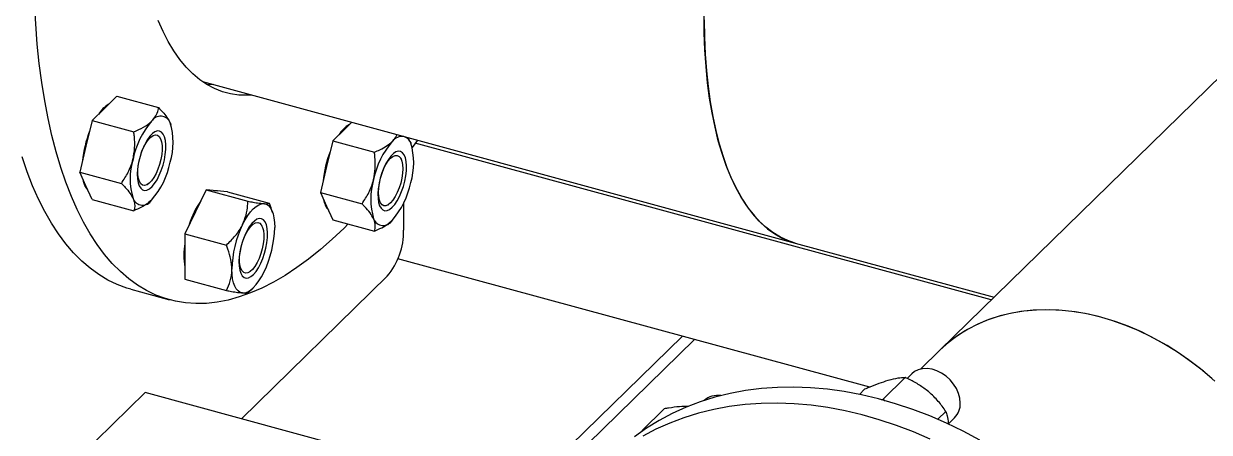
# Model space of a CAD drawing. Header units: inches. Extents: x 0.9 to 37.1, y -8.4 to 11.7.
# Drawn here: x 2.2476 to 2.4239, y 0.7972 to 0.8579 of the extents above; entities that cross this region are included whole.
import ezdxf

# ---------------------------------------------------------------- set-up
doc = ezdxf.new("R2010")
doc.units = ezdxf.units.IN
doc.header["$MEASUREMENT"] = 0

msp = doc.modelspace()

# ---------------------------------------------------------------- linework, layer by layer
at = {"color": 7, "linetype": 'Continuous', "lineweight": 25}
for p, q in [((2.432208737344744, 0.8566422053784728), (2.383799314211643, 0.8093931243410966)), ((2.274124597948671, 0.8493002631386335), (2.362321044703338, 0.8253303587319687)), ((2.261413404377738, 0.847123281195505), (2.259572185203478, 0.8453261948362436)), ((2.261413404377738, 0.847123281195505), (2.267608937573863, 0.8454394680270156)), ((2.259572185203478, 0.8453261948362436), (2.257730966029217, 0.8435291084769827)), ((2.257730966029217, 0.8435291084769827), (2.256810356442086, 0.8397019103532863)), ((2.257730966029217, 0.8435291084769827), (2.263926499225343, 0.8418452953084934)), ((2.296337911812699, 0.8432631604041312), (2.295358076166614, 0.8423068107753005)), ((2.269454765039957, 0.8428897999098068), (2.269447219134503, 0.8429116294234551)), ((2.295358076166614, 0.8423068107753005), (2.293516856992353, 0.8405097244160391)), ((2.256810356442086, 0.8397019103532863), (2.255889746854956, 0.8358747122295904)), ((2.267898842917967, 0.8408124166096669), (2.267839094465574, 0.8409447200921698)), ((2.293516856992353, 0.8405097244160391), (2.292596247405223, 0.8366825262923432)), ((2.293516856992353, 0.8405097244160391), (2.299712390188478, 0.8388259112475502)), ((2.391464852402253, 0.8168749246130678), (2.305800426342447, 0.8401566800495082)), ((2.303684733881104, 0.8377930325487233), (2.30362498542871, 0.8379253360312267)), ((2.292596247405223, 0.8366825262923432), (2.291675637818093, 0.8328553281686468)), ((2.255889746854956, 0.8358747122295904), (2.262085280051082, 0.8341908990611011)), ((2.256810356442086, 0.8338446004651554), (2.255889746854956, 0.8358747122295904)), ((2.257730966029216, 0.83181448870072), (2.256810356442086, 0.8338446004651554)), ((2.265954825377738, 0.8340116161691262), (2.266073322476611, 0.8340954763301358)), ((2.274697082385856, 0.833215181295409), (2.273102539807011, 0.8299679991351745)), ((2.274697082385856, 0.833215181295409), (2.280892615581982, 0.8315313681269201)), ((2.2762916249647, 0.8330806440150038), (2.274697082385856, 0.833215181295409)), ((2.277886167543544, 0.8329461067345987), (2.2762916249647, 0.8330806440150038)), ((2.276392694131648, 0.8330721164466377), (2.276341824842011, 0.8330859416295637)), ((2.277886167543544, 0.8329461067345987), (2.28408170073967, 0.8312622935661094)), ((2.291675637818093, 0.8328553281686468), (2.297871171014219, 0.831171515000158)), ((2.291675637818093, 0.8328553281686468), (2.292596247405223, 0.8308252164042118)), ((2.257730966029216, 0.83181448870072), (2.263926499225343, 0.8301306755322311)), ((2.28408170073967, 0.8312622935661094), (2.284295897683609, 0.8306035321381344)), ((2.284579662222336, 0.8298726573758244), (2.284323814700326, 0.8306127974435076)), ((2.292596247405223, 0.8308252164042118), (2.293516856992353, 0.8287951046397768)), ((2.301740716340875, 0.8309922321081831), (2.301859213439747, 0.8310760922691927)), ((2.304064884111182, 0.8312611786821273), (2.304064884111182, 0.8272351241663238)), ((2.273102539807011, 0.8299679991351745), (2.271507997228166, 0.82672081697494)), ((2.283023740100345, 0.827795274075684), (2.282963991647954, 0.8279275775581874)), ((2.293516856992353, 0.8287951046397768), (2.299712390188478, 0.8271112914712875)), ((2.302137778610529, 0.8284868343025713), (2.302149585131714, 0.8284969258717094)), ((2.271507997228166, 0.82672081697494), (2.277703530424293, 0.8250370038064512)), ((2.271507997228166, 0.82672081697494), (2.271507997228166, 0.8233390975343005)), ((2.362321044703338, 0.8253303587319687), (2.391893420848584, 0.8172932205550616)), ((2.271507997228166, 0.8233390975343005), (2.271507997228166, 0.8199573780936609)), ((2.373391087699781, 0.8039293344873069), (2.303210520721969, 0.8230029088042286)), ((2.279939116189032, 0.7992232220402098), (2.301634178960505, 0.8203982683980611)), ((2.281079722560117, 0.8209944736351433), (2.28119821965899, 0.8210783337961534)), ((2.263499416407315, 0.8184550855143633), (2.269257346886985, 0.8168902033875147)), ((2.271507997228166, 0.8199573780936609), (2.277703530424293, 0.818273564925172)), ((2.280866724144389, 0.8179676292925806), (2.281488591350956, 0.8184991673986701)), ((2.321396215642661, 0.7879560707269007), (2.345521983564812, 0.811503559828525)), ((2.323185116109457, 0.7874698859115261), (2.347310884031605, 0.81101737501315)), ((2.383799314211642, 0.8093931243410961), (2.380949089823934, 0.8066112179610245)), ((2.379650353598643, 0.8059072908212332), (2.378948475200602, 0.8052222359876686)), ((2.375406782137911, 0.8021606627442766), (2.378676080565572, 0.8053515982346506)), ((2.265627912454674, 0.8031127005632057), (2.255905091851965, 0.7936229295881168)), ((2.32827707942721, 0.786085999389337), (2.265627912454674, 0.8031127005632057)), ((2.371849129522985, 0.8028477300992227), (2.37263255673411, 0.8036123790743508)), ((2.33952908076567, 0.7975083229687896), (2.342798379193331, 0.8006992584591632)), ((2.375113118167873, 0.8020761514529138), (2.375406782137911, 0.8021606627442766)), ((2.375406782137911, 0.8021606627442766), (2.375702027880148, 0.8019152133141012)), ((2.383512431233367, 0.7991491404983275), (2.384719604397034, 0.8003273785136704)), ((2.385084916952312, 0.7984751690189276), (2.386016690982178, 0.7993846090369292)), ((2.339485206009625, 0.7973615496363933), (2.33952908076567, 0.7975083229687896)), ((2.33952908076567, 0.7975083229687896), (2.339694245281776, 0.7975063268779841))]:
    msp.add_line(p, q, dxfattribs=at)
at = {"color": 7, "linetype": 'Continuous', "lineweight": 25, "flags": 128}
for points in [[(2.295824967338154, 0.8281678097046101), (2.295210673146334, 0.8275607358206356), (2.293441722757091, 0.8258964313576675), (2.29167536854648, 0.8243590601842299), (2.289914202882882, 0.8229508786045208), (2.288160810519772, 0.8216739533191948), (2.286417764802229, 0.8205301583921942), (2.284687623890209, 0.8195211725003015), (2.282972927004084, 0.8186484764694506), (2.281276190697988, 0.8179133511014101), (2.279599905166428, 0.8173168752940301), (2.277946530589578, 0.8168599244578116), (2.276318493522627, 0.8165431692311187), (2.274718183334476, 0.8163670744959273), (2.273147948701004, 0.8163318986955441), (2.271610094158069, 0.816437693455307), (2.270106876719282, 0.816684303506817), (2.268640502563524, 0.8170713669158163), (2.267213123797079, 0.8175983156133766), (2.265826835295123, 0.8182643762296196), (2.264483671627195, 0.8190685712287418), (2.2631856040712, 0.8200097203436845), (2.261934537720279, 0.8210864423083395), (2.260732308686821, 0.8222971568847446), (2.259580681407718, 0.8236400871823033), (2.258481346054809, 0.8251132622656168), (2.257435916054321, 0.8267145200471013), (2.256445925718944, 0.8284415104601517), (2.255512827996013, 0.8302916989081877), (2.254637992335108, 0.832262369984524), (2.253822702678201, 0.8343506314576032), (2.25306815557529, 0.8365534185157464), (2.252375458428299, 0.8388674982651847), (2.251745627865814, 0.8412894744747774), (2.251179588251037, 0.8438157925604512), (2.250678170325159, 0.8464427448020397), (2.250242109988131, 0.8491664757848763), (2.24987204721863, 0.8519829880581451), (2.249568525134801, 0.854888148001693), (2.249331989197157, 0.8578776918926856), (2.249162786554805, 0.8609472321632099)], [(2.362321044703338, 0.8253303587319687), (2.361230257663955, 0.8256910077552786), (2.360093726074686, 0.8262126034300747), (2.358999737643158, 0.8268710751709571), (2.357950661704707, 0.8276649968747609), (2.356948770324212, 0.828592649083864), (2.355996233375302, 0.8296520227101487), (2.355095113840903, 0.8308408233862377), (2.354247363345268, 0.8321564764345863), (2.353454817927194, 0.8335961324436569), (2.352719194063575, 0.8351566734391125), (2.352042084951894, 0.8368347196366539), (2.351424957059711, 0.8386266367618784), (2.350869146948619, 0.8405285439213128), (2.350375858379552, 0.8425363220075606), (2.349946159705707, 0.8446456226203725), (2.349580981558729, 0.8468518774843141), (2.349281114833166, 0.849150308342633), (2.349047208973572, 0.8515359373058979), (2.348879770567954, 0.8540035976329987), (2.348779162250615, 0.8565479449211582), (2.348745601916765, 0.8591634686807175)], [(2.281464652574873, 0.8473053935695778), (2.280835327515467, 0.8472722091558826), (2.279556931975972, 0.8473081712285899), (2.278312438954122, 0.84748507431879), (2.277104543744685, 0.8478025352937824), (2.275935862379712, 0.8482598666037853), (2.274808925962801, 0.848856077771019), (2.273726175187289, 0.849589877534858), (2.272689955050252, 0.8504596766484145), (2.271702509773764, 0.8514635913204924), (2.270765977944412, 0.8525994472954603), (2.269882387881594, 0.8538647845622065), (2.269053653244633, 0.8552568626819719), (2.268281568888211, 0.8567726667235331), (2.267567806975118, 0.8584089137928714)], [(2.348747699792635, 0.8585032222114939), (2.348798034613917, 0.8559049673239802), (2.348915376545355, 0.8533792814541665), (2.34909947145045, 0.8509316346752342), (2.349349920620635, 0.8485673280450716), (2.349666181638775, 0.8462914821253631), (2.350047569553928, 0.8441090258915915), (2.350493258364799, 0.842024686057977), (2.351002282808666, 0.840042976840464), (2.351573540451932, 0.8381681901799367), (2.352205794077747, 0.8364043864468296), (2.352897674365548, 0.8347553856472705), (2.353647682856696, 0.8332247591497963), (2.354454195199809, 0.8318158219505647), (2.355315464668742, 0.8305316254938124), (2.356229625945614, 0.8293749510631026), (2.357194699160659, 0.8283483037576875), (2.358208594180194, 0.8274539070670208), (2.359269115133377, 0.8266936980551716), (2.360373965167978, 0.8260693231655791), (2.361520751424846, 0.8255821346552201), (2.362321044703338, 0.8253303587319687)], [(2.275706722095202, 0.8488702756964259), (2.275077397035797, 0.8488370912827312), (2.274847145244447, 0.8488331716276356)], [(2.264731907808359, 0.8338150363591605), (2.264951391618519, 0.8334565882635419), (2.265223021890353, 0.8332302196657375), (2.26553806820343, 0.8331432062387378), (2.265886404710024, 0.8331983446656812), (2.266256835588202, 0.8333938627521582), (2.266637454884746, 0.833723476385996), (2.267016029182294, 0.8341765915137964), (2.267380390791428, 0.8347386446425271), (2.267718828830233, 0.8353915709221726), (2.268020465621674, 0.8361143847648753), (2.268275606311089, 0.8368838543389971), (2.268476050466788, 0.8376752482593046), (2.268615355648679, 0.8384631304740378), (2.268689044473598, 0.8392221778005431), (2.26869474852208, 0.8399279938332014), (2.268632284461312, 0.8405578930639748), (2.268503659937605, 0.8410916300133033), (2.268313009048982, 0.8415120499364761), (2.268066459471872, 0.8418056401912395), (2.267771935512545, 0.841962964545238), (2.267438903413389, 0.8419789664642878), (2.26707806710009, 0.841853131633544), (2.266701024148654, 0.8415895044880037), (2.266319893029774, 0.8411965582210379), (2.265946923611206, 0.8406869224489846), (2.265594103436942, 0.8400769772848866), (2.265272772437685, 0.8393863268681829), (2.264993258456142, 0.8386371692715349), (2.264764545301666, 0.8378535830365088), (2.264593984003229, 0.8370607532694345), (2.264487056541299, 0.8362841621713688), (2.264447199652482, 0.8355487700191842), (2.264475694369979, 0.8348782129217347), (2.264571624850127, 0.834294043135869), (2.264731907808359, 0.8338150363591605)], [(2.267897721183409, 0.8408148953703325), (2.268043777248139, 0.8403653939107247), (2.26812413901321, 0.8398108145844936), (2.268135718221059, 0.8391724695641356), (2.26807806988922, 0.8384748900907941), (2.267953409410758, 0.8377448837524235), (2.267766527417947, 0.8370105042832146), (2.267524605680971, 0.8362999734743246), (2.267236941116506, 0.8356405966262681), (2.266914588512443, 0.8350577132215342), (2.266569935698578, 0.8345737231424817), (2.266216227489263, 0.834207225856423), (2.265867056692622, 0.8339723056485284), (2.265535841746552, 0.8338779903706421), (2.265235311055683, 0.8339279045060008), (2.264977013845925, 0.8341201298823746), (2.264770876334195, 0.8344472793863504), (2.264624820269466, 0.8348967808459586), (2.264544458504394, 0.8354513601721894), (2.264532879296546, 0.8360897051925478), (2.264590527628385, 0.8367872846658888), (2.264715188106847, 0.8375172910042594), (2.264902070099657, 0.8382516704734684), (2.265143991836634, 0.8389622012823588), (2.265431656401098, 0.8396215781304148), (2.265754009005161, 0.8402044615351487), (2.266098661819028, 0.8406884516142017), (2.266452370028341, 0.8410549489002599), (2.266801540824982, 0.8412898691081545), (2.267132755771052, 0.8413841843860408), (2.267433286461921, 0.8413342702506821), (2.267691583671679, 0.8411420448743088), (2.267897721183409, 0.8408148953703325)], [(2.306117360372177, 0.8406053158339), (2.305733722402459, 0.8400628098462324), (2.305345202190739, 0.8395198618191269)], [(2.263499416407315, 0.8184550855143633), (2.262882572083853, 0.8186362490426644), (2.261455193317409, 0.8191631977402252), (2.260068904815451, 0.8198292583564681), (2.258725741147524, 0.8206334533555903), (2.257427673591531, 0.821574602470533), (2.256176607240609, 0.8226513244351881), (2.25497437820715, 0.8238620390115932), (2.253822750928047, 0.8252049693091519), (2.252723415575138, 0.8266781443924653), (2.25167798557465, 0.8282794021739499), (2.250687995239274, 0.8300063925870003), (2.249754897516342, 0.8318565810350362), (2.248880061855438, 0.8338272521113725), (2.24806477219853, 0.8359155135844518), (2.247310225095619, 0.838118300642595)], [(2.302359719629893, 0.8306402428244923), (2.302739486398284, 0.8310736836674537), (2.303107047150267, 0.8316187470345322), (2.303450588180842, 0.8322579141406306), (2.303759067798618, 0.8329706416290499), (2.304022571214865, 0.8337340218518778), (2.304232629212972, 0.8345235191406419), (2.304382490356044, 0.8353137584028807), (2.304467337983636, 0.836079340698495), (2.304484445023185, 0.8367956595825801), (2.304433261640362, 0.8374396919768126), (2.304315432911208, 0.8379907381501304), (2.304134745948026, 0.8384310870251204), (2.303897008178483, 0.8387465854266201), (2.303609860690103, 0.8389270929764128), (2.303282532639427, 0.8389668080133261), (2.302925544619334, 0.8388644540633954), (2.302550370518516, 0.8386233208667888), (2.30216906874127, 0.8382511586428505), (2.301793894640452, 0.837759928991674), (2.301436906620358, 0.8371654204384331), (2.301109578569683, 0.8364867409771923), (2.300822431081303, 0.8357457039242546), (2.30058469331176, 0.8349661268202295), (2.300404006348577, 0.8341730659146784), (2.300286177619423, 0.8333920108376383), (2.300234994236602, 0.8326480653419392), (2.300252101276151, 0.831965140447934), (2.300336948903743, 0.831365185923628), (2.300486810046814, 0.8308674848010766), (2.300696868044922, 0.8304880336038685), (2.300960371461167, 0.8302390282056953), (2.301268851078945, 0.8301284718449371), (2.301612392109519, 0.8301599178939947), (2.301979952861502, 0.830332355650977), (2.302359719629893, 0.8306402428244923)], [(2.302120189721939, 0.837927422870687), (2.302472383298399, 0.8382074639768269), (2.302811042273228, 0.838349322017351), (2.303123152171945, 0.8383475454673164), (2.303396718786177, 0.8382022025985449), (2.303621229104355, 0.8379188788559739), (2.30378805532086, 0.8375084622121411), (2.303890786397748, 0.8369867247485043), (2.303925474437348, 0.8363737165431977), (2.303890786397748, 0.8356929951577716), (2.30378805532086, 0.8349707203333159), (2.303621229104355, 0.8342346486862775), (2.303396718786177, 0.8335130670372579), (2.303123152171945, 0.832833705364362), (2.302811042273228, 0.8322226711556886), (2.302472383298398, 0.8317034461132051), (2.302120189721939, 0.8312959837641092), (2.301767996145479, 0.8310159426579693), (2.30142933717065, 0.8308740846174452), (2.301117227271932, 0.8308758611674798), (2.300843660657701, 0.8310212040362512), (2.300619150339522, 0.8313045277788222), (2.300452324123018, 0.831714944422655), (2.30034959304613, 0.8322366818862919), (2.30031490500653, 0.8328496900915985), (2.30034959304613, 0.8335304114770241), (2.300452324123018, 0.8342526863014803), (2.300619150339522, 0.8349887579485187), (2.300843660657701, 0.8357103395975383), (2.301117227271932, 0.8363897012704342), (2.30142933717065, 0.8370007354791076), (2.301767996145479, 0.8375199605215911), (2.302120189721939, 0.837927422870687)], [(2.256662953421808, 0.8338846614476028), (2.256460217952874, 0.8344565684618184), (2.256380564444978, 0.8347923700754083)], [(2.25707972016902, 0.833250604401456), (2.256924552475839, 0.833432626292538), (2.256662953421808, 0.8338846614476028)], [(2.275888348729515, 0.8331146698783791), (2.275938367597657, 0.8331200307311324), (2.276341568716612, 0.8330860112055829), (2.276341824842011, 0.8330859416295637)], [(2.280104183270291, 0.8280651024689267), (2.280478315794887, 0.8287691368427557), (2.280873329873872, 0.8294009608658657), (2.281282466706838, 0.8299497638540463), (2.281698725849136, 0.8304061556360129), (2.282114984991434, 0.8307623272218412), (2.2825241218244, 0.8310121844169469), (2.282919135903384, 0.8311514520954488), (2.28329326842798, 0.831177747348756)], [(2.28329326842798, 0.831177747348756), (2.283640117886961, 0.8310906202577932), (2.283953749589919, 0.8308915615912436), (2.28422879721146, 0.8305839772980805), (2.284460554610526, 0.8301731302308393), (2.28464505635376, 0.8296660500967481), (2.284779145565182, 0.8290714131774912), (2.284860527941209, 0.8283993938756207), (2.284887811006824, 0.8276614906277113)], [(2.280635292345714, 0.8201278938418115), (2.280981269828552, 0.8201711909246767), (2.281350306938217, 0.8203551894355066), (2.281730542518359, 0.8206739755107679), (2.282109755484572, 0.821117303103704), (2.282475757620107, 0.8216709233007071), (2.282816785315179, 0.8223170422931241), (2.283121877659068, 0.8230348932849116), (2.283381228732814, 0.8238014039545432), (2.283586502779512, 0.8245919380184095), (2.283731102122398, 0.8253810870612446), (2.283810379219616, 0.8261434871834981), (2.283821786040034, 0.8268546342179355), (2.283764955959056, 0.8274916713137359), (2.283641715542246, 0.8280341235744855), (2.283456025838003, 0.8284645561381914), (2.283213855066204, 0.8287691345480956), (2.282922986794718, 0.8289380694034958), (2.282592769769115, 0.8289659309991393), (2.282233817436301, 0.8288518238404174), (2.281857666819603, 0.8285994154252996), (2.281476407709336, 0.8282168183679297), (2.281102294087006, 0.8277163296525334), (2.280747350272256, 0.8271140353982269), (2.280422984451342, 0.8264292938379136), (2.280139622008637, 0.8256841131287489), (2.279906370446199, 0.8249024439918617), (2.279730726661167, 0.8241094099164714), (2.279618335989312, 0.8233304996702717), (2.279572810759301, 0.822590748069465), (2.279595614189487, 0.821913931339171), (2.279686013358861, 0.8213218029259872), (2.279841102763736, 0.8208333943243193), (2.280055897703035, 0.8204644033884883), (2.280323494490672, 0.8202266897907782), (2.280635292345714, 0.8201278938418115)], [(2.282361838298884, 0.8283664488222318), (2.282649502863349, 0.8282686108415396), (2.282891424600327, 0.8280303260961368), (2.283078306593136, 0.8276607517351562), (2.283202967071599, 0.8271740902940317), (2.283260615403437, 0.826589043899022), (2.283249036195589, 0.8259280955549904), (2.283168674430518, 0.8252166451361331), (2.283022618365789, 0.8244820332830609), (2.282816480854058, 0.8237524907173128), (2.282558183644301, 0.823056053350558), (2.282257652953431, 0.8224194848802346), (2.281926438007361, 0.8218672482756646), (2.28157726721072, 0.821420565679865), (2.281223559001406, 0.8210966028544888), (2.280878906187541, 0.8209078095092353), (2.280556553583477, 0.8208614408664858), (2.280268889019013, 0.8209592788471776), (2.280026967282035, 0.8211975635925812), (2.279840085289226, 0.8215671379535614), (2.279715424810764, 0.8220537993946859), (2.279657776478925, 0.8226388457896956), (2.279669355686773, 0.8232997941337277), (2.279749717451844, 0.8240112445525849), (2.279895773516574, 0.8247458564056567), (2.280101911028304, 0.8254753989714048), (2.280360208238061, 0.8261718363381596), (2.280660738928931, 0.8268084048084829), (2.280991953875001, 0.827360641413053), (2.281341124671641, 0.8278073240088526), (2.281694832880956, 0.8281312868342288), (2.282039485694822, 0.8283200801794823), (2.282361838298884, 0.8283664488222318)], [(2.280104183270291, 0.817919944147008), (2.27975733381131, 0.8180070712379708), (2.279443702108352, 0.8182061299045205), (2.27916865448681, 0.8185137141976835), (2.278936897087744, 0.8189245612649247), (2.278752395344512, 0.8194316413990159), (2.278618306133088, 0.8200262783182728), (2.278536923757061, 0.8206982976201429), (2.278509640691446, 0.8214362008680527)], [(2.280104183270291, 0.817919944147008), (2.280478315794886, 0.8179462394003147), (2.280873329873872, 0.8180855070788167), (2.281282466706836, 0.8183353642739228), (2.281698725849136, 0.8186915358597506), (2.282114984991434, 0.8191479276417177), (2.282524121824398, 0.8196967306298983), (2.282919135903384, 0.8203285546530084), (2.28329326842798, 0.8210325890268373)], [(2.424285658467085, 0.8051988780921779), (2.422584815237881, 0.8066367342785035), (2.420822380671787, 0.8079825806589249), (2.419005747031862, 0.8092307722860075), (2.417142533910917, 0.8103760738102901), (2.415240556272295, 0.8114136814391593), (2.413307791671192, 0.8123392430856251), (2.411352346794033, 0.8131488766224875), (2.409382423456194, 0.8138391861653251), (2.407406284200754, 0.8144072763160155), (2.405432217642505, 0.8148507643070415), (2.40346850370263, 0.815167789995646), (2.401523378879832, 0.8153570236659164), (2.399605001703596, 0.8154176716060766), (2.397721418514482, 0.8153494794375891), (2.395880529714977, 0.815152733182106), (2.394090056632459, 0.814828258061798), (2.392357509133273, 0.8143774150380825), (2.390690154123729, 0.8138020951032794), (2.389094985070187, 0.8131047113491339), (2.387578692666017, 0.8122881888454683), (2.386147636768509, 0.8113559523714251), (2.384807819723428, 0.8103119120507509), (2.383799314211642, 0.8093931243410961)], [(2.407900448592167, 0.814276851016337), (2.405925086683109, 0.814751684501017), (2.403958010128386, 0.8151004712584147), (2.402007469530673, 0.8153217483556574), (2.4000816461351, 0.8154145876797001), (2.398188617514258, 0.8153785998301539), (2.396336323688056, 0.8152139357525656), (2.39453253382052, 0.814921286105303), (2.392784813633215, 0.8145018783626883), (2.391100493671981, 0.8139574716665487), (2.389486638560082, 0.813290349447763), (2.387950017366708, 0.8125033098487586), (2.386497075215159, 0.8115996539871277), (2.385133906249751, 0.8105831721095984), (2.38386622807486, 0.8094581276944162), (2.383799314211643, 0.8093931243410966)], [(2.42470040351235, 0.8048257361309159), (2.423016083551118, 0.8062856669767586), (2.421268363363813, 0.807655060514965), (2.419464573496277, 0.8089281730331379), (2.417612279670076, 0.8100996646549374), (2.415719251049232, 0.8111646217373805), (2.413793427653659, 0.8121185774803639), (2.411842887055947, 0.8129575306619792), (2.409875810501223, 0.8136779624210249), (2.407900448592167, 0.814276851016337)], [(2.38686407362618, 0.8015505324402872), (2.38679930100804, 0.8022656440108964), (2.386607064998861, 0.8029929789266324), (2.386293544222152, 0.8037091600448503), (2.385868815493641, 0.8043911687151359), (2.385346529944131, 0.8050170846176665), (2.384743474260921, 0.8055667903003298), (2.384079031149863, 0.8060226177701861), (2.383374556359255, 0.8063699163572973), (2.382652692288512, 0.8065975235993164), (2.381936640242816, 0.806698124012208), (2.381249414724087, 0.806668484215928), (2.380613103725947, 0.8065095568579168), (2.380048158807435, 0.806226449994226), (2.379650353598643, 0.8059072908212332)], [(2.389770865241378, 0.7960560010762636), (2.387312353666784, 0.7973679820898472), (2.384823571099739, 0.7985676568210374), (2.382310804421004, 0.7996519947873466), (2.379780401097285, 0.8006182568569642), (2.377238753146989, 0.8014640021680419), (2.374692280993422, 0.8021870942945242), (2.372147417246246, 0.8027857066429434), (2.369610590452151, 0.8032583270665552), (2.367088208855783, 0.8036037616851521), (2.364586644211971, 0.8038211379009073), (2.362112215690106, 0.8039099066026343), (2.359671173911389, 0.8038698435528886), (2.357269685159204, 0.8037010499544115), (2.354913815802559, 0.8034039521944809), (2.35260951697191, 0.8029793007678236), (2.350362609526091, 0.8024281683807981), (2.348178769348311, 0.8017519472416446), (2.346063513008394, 0.8009523455436498), (2.34402218382743, 0.800031383150098), (2.342059938380094, 0.7989913864919238), (2.340181733468686, 0.797834982690945), (2.338392313601819, 0.7965650929235251)], [(2.382392865949062, 0.7961952140772652), (2.379880099270327, 0.7972795520435745), (2.377349695946608, 0.7982458141131916), (2.374808047996313, 0.7990915594242698), (2.372261575842744, 0.799814651550752), (2.369716712095569, 0.8004132638991712), (2.367179885301473, 0.8008858843227831), (2.364657503705107, 0.8012313189413796), (2.362155939061293, 0.8014486951571347), (2.35968151053943, 0.8015374638588617), (2.357240468760711, 0.8014974008091165), (2.354838980008526, 0.8013286072106389), (2.352483110651882, 0.8010315094507088), (2.350178811821233, 0.8006068580240515), (2.347931904375413, 0.8000557256370255), (2.345748064197634, 0.7993795044978724), (2.343632807857716, 0.7985799027998777), (2.341591478676753, 0.7976589404063259), (2.339629233229417, 0.7966189437481517)]]:
    msp.add_lwpolyline(points, dxfattribs=at)
at = {"color": 7, "linetype": 'Continuous', "lineweight": 25}
for centre, radius, start, end in [((2.262450754407988, 0.8420884924673868), 0.004466088912610217, 120.0002920080704, 148.2152563415179), ((2.275838164801586, 0.8353837604909176), 0.0122662989574045, 139.0487430266388, 168.6441720809416), ((2.267898677732315, 0.8426422965472202), 0.001537916961766967, 20.87379349702994, 149.4805509204657), ((2.25976693544421, 0.8402616178207563), 0.01000687064907251, 342.9824618187737, 17.017538181227), ((2.272556873520587, 0.8359428870300243), 0.01634378670644155, 158.5396075240941, 174.3676530871595), ((2.298324473205389, 0.8389726722028743), 0.004593603552576205, 120.3475707549404, 148.2624964831174), ((2.311624055764709, 0.8323643764299788), 0.01226629895739055, 139.0487430266126, 168.6441720809507), ((2.303900441969324, 0.8392211962502087), 0.001942330265646334, 84.0423199757386, 142.4887660700264), ((2.303625410475028, 0.8396502944730906), 0.001584123422459982, 19.18578677899454, 68.69185606344445), ((2.29555282640735, 0.8372422337598127), 0.01000687064906911, 342.9824618187691, 17.01753818123295), ((2.273380721889303, 0.8348703587429722), 0.01000687064907316, 162.9824618187701, 197.0175381812227), ((2.308490476646924, 0.8328879057805616), 0.01649429269158893, 158.6546413395763, 174.2949554922104), ((2.257309492531935, 0.8397482160728096), 0.01226629895739719, 319.0487430266222, 348.644172080944), ((2.309166612852453, 0.8318509746820291), 0.01000687064908505, 162.9824618187909, 197.0175381812018), ((2.29309538349507, 0.8367288320118655), 0.01226629895739788, 319.0487430266279, 348.6441720809489), ((2.265248979601198, 0.8324896800165091), 0.001537916961766967, 200.8737934970307, 329.4805509204652), ((2.284157802758709, 0.8243694461729372), 0.01254551929254671, 144.8475803231576, 162.8453347844188), ((2.295145050612176, 0.8321943028446266), 0.003008244880495854, 188.0509729611979, 220.7354527769928), ((2.301034870564335, 0.829470295955566), 0.00153791696176754, 200.8737934970403, 329.4805509204438), ((2.294359241385246, 0.8211299039803799), 0.01585256004361073, 154.0567120876615, 178.8928847441223), ((2.269038210312997, 0.8279677875153904), 0.01585256004363799, 334.0567120876835, 358.892884744101), ((2.293529655525482, 0.8271301888275846), 0.01053575117294726, 320.2857092352139, 0.5706713590413457), ((2.282242553165364, 0.8235230283833892), 0.01087790926441739, 170.6879156484491, 189.3120843515516), ((2.350773288591567, 0.7996454442409666), 0.003056400319341004, 80.94550565309633, 131.1523742125354), ((2.383906793799378, 0.8014587964313922), 0.002958702328611835, 315.488988796848, 1.776768348957023)]:
    msp.add_arc(centre, radius, start, end, dxfattribs=at)
for points, knots in [([(2.266573828666756, 0.8434232981699958), (2.266800760751266, 0.8436830205854084), (2.26726282545857, 0.8442118508833225), (2.267511637843254, 0.8449056084151656), (2.267586966604597, 0.8453189187402774), (2.267608937573863, 0.8454394680270156)], [0, 0, 0, 0, 0.4060446745436683, 0.8267623950146947, 1, 1, 1, 1]), ([(2.267608937573863, 0.8454394680270156), (2.267806646559183, 0.8452350369113142), (2.268274407337081, 0.8447513722080999), (2.268908399933601, 0.8439849156327788), (2.26919203950218, 0.8434573832591674), (2.269335657428147, 0.8431902727648217)], [0, 0, 0, 0, 0.2654708005954852, 0.6280788300799381, 1, 1, 1, 1]), ([(2.263926499225343, 0.8418452953084934), (2.264424365316106, 0.8420671029176194), (2.265438232402833, 0.8425187975372159), (2.26623681931437, 0.8430962646240778), (2.266564940207563, 0.8434146728178886), (2.266573828666756, 0.8434232981699958)], [0, 0, 0, 0, 0.4841952181635592, 0.9860273763411892, 1, 1, 1, 1]), ([(2.269335657428147, 0.8431902727648217), (2.269357462537876, 0.8431436771494716), (2.269401557164119, 0.8430494507837696), (2.269419098191198, 0.8429633888886978), (2.269427965054263, 0.8429198852195445)], [0, 0, 0, 0, 0.4945071902419103, 1, 1, 1, 1]), ([(2.263811999905366, 0.8377990136870386), (2.263910147202128, 0.8383427300086002), (2.264109988498473, 0.8394498106733765), (2.264053714420863, 0.8408163394047969), (2.26395522531876, 0.8416129497676019), (2.263926499225343, 0.8418452953084934)], [0, 0, 0, 0, 0.4060446745436597, 0.8267623950146837, 1, 1, 1, 1]), ([(2.302359719629893, 0.8404039141090522), (2.302400655854766, 0.840445157227729), (2.302669356853182, 0.8407158726442252), (2.302945132755581, 0.8410575318940507), (2.303059182412749, 0.8413708267764366), (2.303080925050057, 0.8414305538915134)], [0, 0, 0, 0, 0.1269929801949351, 0.8335683291803606, 1, 1, 1, 1]), ([(2.299712390188478, 0.8388259112475502), (2.299988043611826, 0.8389455141318631), (2.300640213565187, 0.8392284832549639), (2.301581514475805, 0.8397395821380615), (2.302098134492981, 0.8401806061950996), (2.302359719629893, 0.8404039141090522)], [0, 0, 0, 0, 0.265470800595484, 0.6280788300799375, 1, 1, 1, 1]), ([(2.304580941378322, 0.8410228815949528), (2.304783629972055, 0.84074227227855), (2.304993908742138, 0.8404511548513671), (2.305117101647211, 0.8401806526905276), (2.305121548391283, 0.8401708887038786)], [0, 0, 0, 0, 0.9639042194011251, 1, 1, 1, 1]), ([(2.262085280051082, 0.8341908990611011), (2.262440048568791, 0.8347282628740555), (2.263162508142123, 0.8358225641202295), (2.26364273473091, 0.837102073685891), (2.263807535617994, 0.8377806322305101), (2.263811999905366, 0.8377990136870386)], [0, 0, 0, 0, 0.4841952181635649, 0.9860273763411919, 1, 1, 1, 1]), ([(2.299597890868503, 0.8347796296260954), (2.299696038165265, 0.8353233459476566), (2.29989587946161, 0.8364304266124329), (2.299839605383999, 0.8377969553438538), (2.299741116281897, 0.8385935657066583), (2.299712390188478, 0.8388259112475502)], [0, 0, 0, 0, 0.4060446745436654, 0.8267623950146953, 1, 1, 1, 1]), ([(2.262085280051082, 0.8341908990611011), (2.262282989036402, 0.8339864679453997), (2.262750749814301, 0.8335028032421858), (2.263384742410819, 0.8327363466668647), (2.263668381979398, 0.8322088142932529), (2.263811999905366, 0.8319417037989072)], [0, 0, 0, 0, 0.2654708005954927, 0.6280788300799416, 1, 1, 1, 1]), ([(2.297871171014219, 0.831171515000158), (2.298225939531927, 0.831708878813112), (2.29894839910526, 0.8328031800592859), (2.299428625694045, 0.8340826896249478), (2.299593426581131, 0.8347612481695665), (2.299597890868503, 0.8347796296260954)], [0, 0, 0, 0, 0.4841952181635635, 0.9860273763411905, 1, 1, 1, 1]), ([(2.263811999905366, 0.8319417037989072), (2.263832146287843, 0.8318956306618728), (2.263964384986032, 0.831593211521862), (2.264089559038149, 0.8310617350570069), (2.26405174736986, 0.8305219142275306), (2.263957509767039, 0.830227543425329), (2.263926499225343, 0.8301306755322311)], [0, 0, 0, 0, 0.06625438873007913, 0.4348867160202413, 0.8140395284738233, 1, 1, 1, 1]), ([(2.266573828666756, 0.8317086783937335), (2.266285621600274, 0.8314656092054573), (2.265698792663747, 0.8309706871516722), (2.26472725919925, 0.8304733497232824), (2.264107316506816, 0.8302080537949763), (2.263926499225343, 0.8301306755322311)], [0, 0, 0, 0, 0.4060446745436643, 0.8267623950146944, 1, 1, 1, 1]), ([(2.280104183270291, 0.8280651024689267), (2.280296607574925, 0.8285276799083943), (2.280688409731026, 0.8294695507312628), (2.280855474444518, 0.8306438644120893), (2.28088422884972, 0.8313309634935191), (2.280892615581982, 0.8315313681269201)], [0, 0, 0, 0, 0.4060446745436658, 0.8267623950146945, 1, 1, 1, 1]), ([(2.280892615581982, 0.8315313681269201), (2.281147383856105, 0.8314874279402305), (2.281750141519824, 0.831383469610397), (2.282609099415851, 0.8312497739872504), (2.283063292509973, 0.8312019583141974), (2.28329326842798, 0.831177747348756)], [0, 0, 0, 0, 0.2654708005954838, 0.6280788300799394, 1, 1, 1, 1]), ([(2.28329326842798, 0.831177747348756), (2.283328786479616, 0.8311749101776016), (2.283561923168843, 0.8311562872898235), (2.283875450909031, 0.8311545941260801), (2.284045924329909, 0.8312006177429812), (2.284072842757375, 0.8312470230749405), (2.28408170073967, 0.8312622935661094)], [0, 0, 0, 0, 0.06625438873007891, 0.4348867160202372, 0.8140395284738178, 1, 1, 1, 1]), ([(2.299597890868503, 0.828922319737964), (2.299438468589768, 0.829214640257681), (2.299113863064198, 0.8298098447466082), (2.298447416061998, 0.8305808259979122), (2.298001291233007, 0.8310381332340078), (2.297871171014219, 0.831171515000158)], [0, 0, 0, 0, 0.4060446745436607, 0.8267623950146855, 1, 1, 1, 1]), ([(2.299712390188478, 0.8271112914712875), (2.299780963560076, 0.8273693200479189), (2.299920608106627, 0.8278947759609325), (2.299764114049898, 0.8285528266570008), (2.299602274924775, 0.8289125745360901), (2.299597890868503, 0.828922319737964)], [0, 0, 0, 0, 0.4841952181635589, 0.9860273763411888, 0.9999999999999999, 0.9999999999999999, 0.9999999999999999, 0.9999999999999999]), ([(2.277703530424293, 0.8250370038064512), (2.278163053635918, 0.8254842111862493), (2.279098838314761, 0.8263949155939776), (2.279812120834917, 0.8274738471166638), (2.280096480264364, 0.8280495083940611), (2.280104183270291, 0.8280651024689267)], [0, 0, 0, 0, 0.4841952181635599, 0.9860273763411896, 1, 1, 1, 1]), ([(2.299712390188478, 0.8271112914712875), (2.299988043611826, 0.8272308943556004), (2.300640213565187, 0.8275138634787012), (2.301581514475804, 0.8280249623617992), (2.30209813449298, 0.8284659864188373), (2.302359719629893, 0.8286892943327899)], [0, 0, 0, 0, 0.2654708005954849, 0.6280788300799389, 1, 1, 1, 1]), ([(2.278509640691446, 0.8214362008680527), (2.27847900320046, 0.8219175988318153), (2.278416621085848, 0.8228977908117328), (2.278055260545941, 0.8241166896277776), (2.277782953580396, 0.8248291903376077), (2.277703530424293, 0.8250370038064512)], [0, 0, 0, 0, 0.4060446745436617, 0.8267623950146836, 1, 1, 1, 1]), ([(2.277703530424293, 0.818273564925172), (2.277915201368945, 0.8187416844903095), (2.278346253428887, 0.8196949750006479), (2.278508119694916, 0.8208204314918022), (2.278509600575896, 0.8214199602476229), (2.278509640691446, 0.8214362008680527)], [0, 0, 0, 0, 0.4841952181635644, 0.9860273763411921, 1, 1, 1, 1]), ([(2.277703530424293, 0.818273564925172), (2.277958298698415, 0.8182296247384824), (2.278561056362134, 0.8181256664086485), (2.279420014258162, 0.8179919707855023), (2.279874207352284, 0.8179441551124493), (2.280104183270291, 0.817919944147008)], [0, 0, 0, 0, 0.2654708005954903, 0.628078830079938, 1, 1, 1, 1]), ([(2.280104183270291, 0.817919944147008), (2.280139720276043, 0.8179171023646328), (2.280372981378068, 0.8178984492092969), (2.280682156177942, 0.8178978150433176), (2.280837115363041, 0.8179326905233415), (2.280861202333477, 0.8179648622099234), (2.280862787583338, 0.8179669795439328)], [0, 0, 0, 0, 0.07880382678401526, 0.517259884164762, 0.9682291426540409, 1, 1, 1, 1]), ([(2.376079692051209, 0.8048971661346607), (2.375640808451371, 0.8047597363029886), (2.374747181520929, 0.8044799104022857), (2.373555096258546, 0.8040056107085487), (2.37284087270181, 0.8037011735663357), (2.37263255673411, 0.8036123790743508)], [0, 0, 0, 0, 0.4060446745436639, 0.8267623950146942, 1, 1, 1, 1]), ([(2.378676080565572, 0.8053515982346506), (2.378318080268869, 0.8053254465887751), (2.377589039419137, 0.8052721907163454), (2.376629484369097, 0.8050548342354502), (2.376094192558533, 0.8049013245548058), (2.376079692051209, 0.8048971661346607)], [0, 0, 0, 0, 0.4841952181635564, 0.9860273763411929, 1, 1, 1, 1]), ([(2.382123215882672, 0.8032546658543205), (2.381684332282834, 0.803590307372843), (2.380790705352393, 0.8042737193299927), (2.379598620090007, 0.8049201084005739), (2.378884396533271, 0.8052541647697882), (2.378676080565572, 0.8053515982346506)], [0, 0, 0, 0, 0.4060446745436601, 0.8267623950146838, 1, 1, 1, 1]), ([(2.384719604397034, 0.8003273785136704), (2.384361604100333, 0.8008268740601299), (2.3836325632506, 0.8018440594116023), (2.382673008200555, 0.8027961512045936), (2.382137716389995, 0.8032425727514885), (2.382123215882672, 0.8032546658543205)], [0, 0, 0, 0, 0.484195218163557, 0.9860273763411861, 1, 1, 1, 1]), ([(2.346430751323811, 0.8010671319978853), (2.345996431693862, 0.8010576892650492), (2.34505644863194, 0.8010372526826055), (2.343805800255662, 0.8008703021360923), (2.343025862014308, 0.8007378813345358), (2.342798379193331, 0.8006992584591632)], [0, 0, 0, 0, 0.37826180079381, 0.8186590271320381, 1, 1, 1, 1]), ([(2.384719604397034, 0.8003273785136704), (2.384781574335907, 0.8001012184216707), (2.384928189355792, 0.7995661450136904), (2.385061116119786, 0.7989528344501124), (2.385083010971931, 0.7985134206615783), (2.385084916952312, 0.7984751690189276)], [0, 0, 0, 0, 0.4006173618950909, 0.9478228242215859, 1, 1, 1, 1])]:
    msp.add_open_spline(points, degree=3, knots=knots, dxfattribs=at)

doc.saveas('drawing.dxf')
